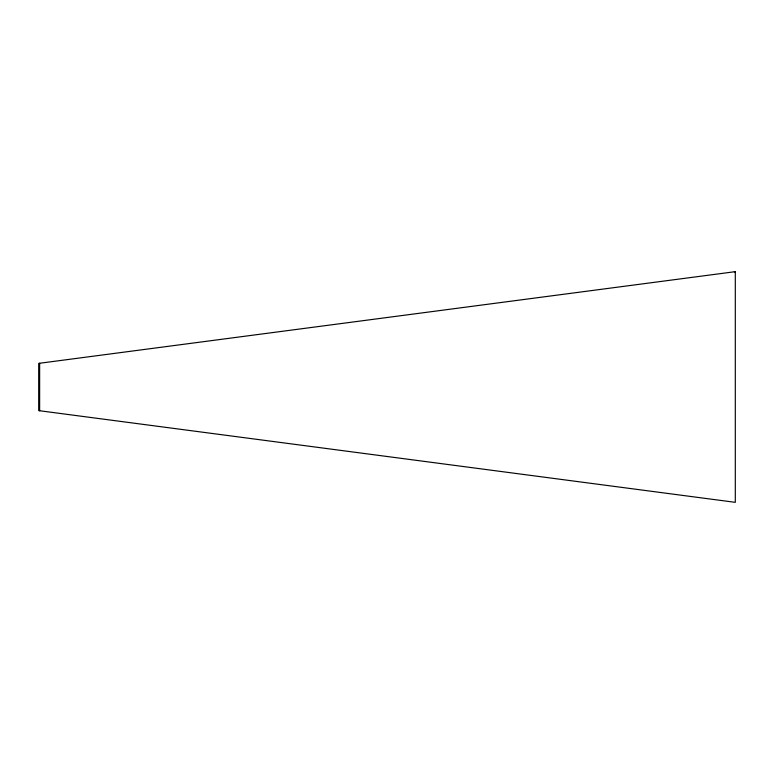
<?xml version="1.0" encoding="UTF-8"?>
<svg xmlns="http://www.w3.org/2000/svg" width="774" height="774" viewBox="0 0 774 774"><rect width="100%" height="100%" fill="white"/><g stroke="black" fill="none" stroke-linecap="round" stroke-linejoin="round"><path stroke-width="1.16" d="M735.3 271.664L735.3 502.336L38.7 410.626L38.7 363.374L735.3 271.664L734.362 271.79M39.638 363.248L39.638 410.752"/></g></svg>
